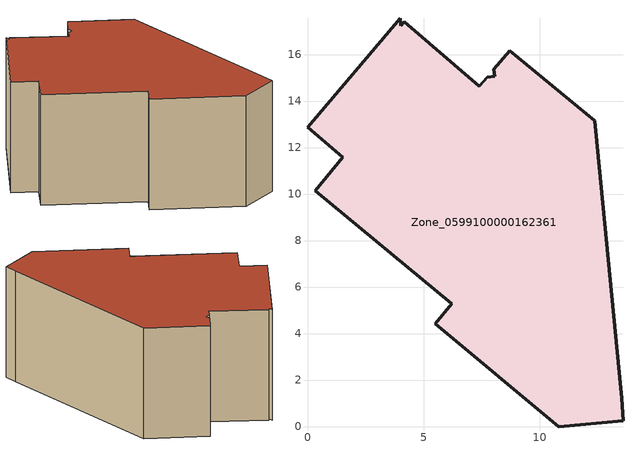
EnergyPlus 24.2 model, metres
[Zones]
Zone_0599100000162361
 floor ground (C_G): 7.72,15.03 8.04,15.06 8.02,15.37 8.7,16.17 12.36,13.15 13.52,1.21 13.57,0.25 10.8,0 5.5,4.41 6.21,5.27 0.33,10.15 1.52,11.58 0,12.88 3.98,17.55 4.01,17.24 4.16,17.4 7.39,14.64 z0
 wall outside (C_F): 1.52,11.58 0.33,10.15 6.21,5.27 5.5,4.41 10.8,0 13.57,0.25 13.52,1.21 12.36,13.15 8.7,16.17 8.02,15.37 8.04,15.06 7.72,15.03 7.39,14.64 4.16,17.4 4.01,17.24 3.98,17.55 0,12.88 1.52,11.58 z0:9.12
 roof outside (C_R): 8.04,15.06 7.72,15.03 7.39,14.64 4.16,17.4 4.01,17.24 3.98,17.55 0,12.88 1.52,11.58 0.33,10.15 6.21,5.27 5.5,4.41 10.8,0 13.57,0.25 13.52,1.21 12.36,13.15 8.7,16.17 8.02,15.37 z9.12
[BUILDING]
Pand.0599100000162361: North Axis=0; Terrain=City; Loads Convergence Tolerance Value=0.04; Temperature Convergence Tolerance Value=0.4; Solar Distribution=FullExterior; Maximum Number of Warmup Days=25; Minimum Number of Warmup Days=1
[Site:Location]
Rotterdam.The.Hague.AP_ZH_NLD Design_Conditions: Latitude=51.96; Longitude=4.45; Time Zone=1; Elevation=-4.5
[SITE:GROUNDTEMPERATURE:BUILDINGSURFACE]
18, 18, 18, 18, 18, 18, 18, 18, 18, 18, 18, 18
[MATERIAL] Thermal Absorptance=0.9; Solar Absorptance=0.7; Visible Absorptance=0.7
Name | Roughness | Thickness | Conductivity | Density | Specific Heat
G.TC.1946 | MediumSmooth | 0.15 | 1 | 540 | 1210
F.TC.1946 | Rough | 0.3 | 0.857143 | 1920 | 840
R.TC.1946 | MediumRough | 0.2 | 0.909091 | 1500 | 1000
[CONSTRUCTION]
C_G: G.TC.1946
C_F: F.TC.1946
C_R: R.TC.1946
[ZONE]
Zone_0599100000162361: Type=1; Multiplier=1; Ceiling Height=Autocalculate; Volume=Autocalculate; Floor Area=autocalculate; Part of Total Floor Area=Yes
[ZONEINFILTRATION:DESIGNFLOWRATE]
Infil_Zone_0599100000162361: Zone or ZoneList or Space or SpaceList=Zone_0599100000162361; Schedule=AlwaysOn; Design Flow Rate Calculation Method=Flow/Area; Flow Rate per Floor Area=0.003; Constant Term Coefficient=1; Temperature Term Coefficient=0; Velocity Term Coefficient=0; Velocity Squared Term Coefficient=0
[HVACTEMPLATE:ZONE:IDEALLOADSAIRSYSTEM]
Zone_0599100000162361: Maximum Heating Supply Air Temperature=50; Minimum Cooling Supply Air Temperature=13; Maximum Heating Supply Air Humidity Ratio=0.0156; Minimum Cooling Supply Air Humidity Ratio=0.0077; Heating Limit=NoLimit; Cooling Limit=NoLimit; Dehumidification Control Type=ConstantSensibleHeatRatio; Cooling Sensible Heat Ratio=0.7; Dehumidification Setpoint=60; Humidification Control Type=None; Humidification Setpoint=30; Outdoor Air Method=None; Outdoor Air Flow Rate per Person=0.00944; Outdoor Air Flow Rate per Zone Floor Area=0; Outdoor Air Flow Rate per Zone=0; Demand Controlled Ventilation Type=None; Outdoor Air Economizer Type=NoEconomizer; Heat Recovery Type=None; Sensible Heat Recovery Effectiveness=0.7; Latent Heat Recovery Effectiveness=0.65
[ZONECONTROL:THERMOSTAT]
ThermostatControl_Zone_0599100000162361: Zone or ZoneList=Zone_0599100000162361; Control Type Schedule=DualSetpointControlType; Control 1=Thermostat_Zone_0599100000162361; Temperature Difference Between Cutout And Setpoint=0
[THERMOSTATSETPOINT:DUALSETPOINT]
Thermostat_Zone_0599100000162361: Heating Setpoint Temperature Schedule=HeatingSetpoint_Zone_0599100000162361; Cooling Setpoint Temperature Schedule=CoolingSetpoint_Zone_0599100000162361
[SCHEDULE:COMPACT]
HeatingSetpoint_Zone_0599100000162361: Through: 12/31, For: AllDays, Until: 24:00, 21
CoolingSetpoint_Zone_0599100000162361: Through: 12/31, For: AllDays, Until: 24:00, 24
DualSetpointControlType: Through: 12/31, For: AllDays, Until: 24:00, 4
AlwaysOn: Through: 12/31, For: AllDays, Until: 24:00, 1
